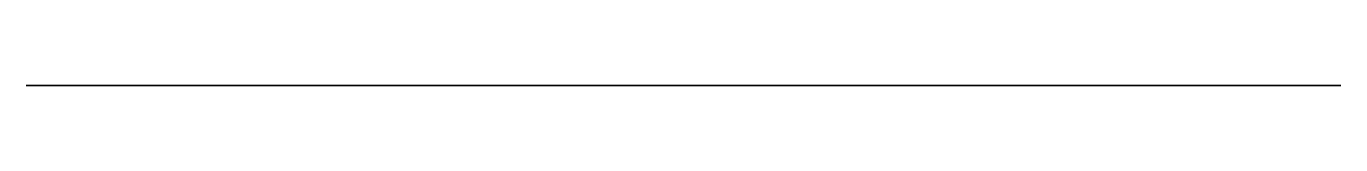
# Model space of a CAD drawing. Header units: millimetres. Extents: x 131.7 to 150.6, y 0 to 0.
import ezdxf

# ---------------------------------------------------------------- set-up
doc = ezdxf.new("R2010")
doc.units = ezdxf.units.MM
doc.layers.get('0').update_dxf_attribs({"color": 194, "true_color": 0x551cb1})

msp = doc.modelspace()

# ---------------------------------------------------------------- linework, layer by layer
at = {"color": 173, "true_color": 0x5858e1}
msp.add_polyline3d([(149.323, 0, 118.418), (149.491, 0, 118.192), (149.648, 0, 117.96), (149.796, 0, 117.721), (149.933, 0, 117.475), (150.058, 0, 117.222), (150.171, 0, 116.96), (150.272, 0, 116.691), (150.359, 0, 116.413), (150.452, 0, 116.051), (150.526, 0, 115.686), (150.579, 0, 115.319), (150.613, 0, 114.951), (150.627, 0, 114.583), (150.622, 0, 114.215), (150.598, 0, 113.849), (150.554, 0, 113.485), (150.491, 0, 113.123), (150.409, 0, 112.765), (150.308, 0, 112.412), (150.188, 0, 112.063), (150.05, 0, 111.721), (149.893, 0, 111.385), (149.717, 0, 111.057), (149.524, 0, 110.736), (149.313, 0, 110.427), (149.087, 0, 110.131), (148.847, 0, 109.849), (148.593, 0, 109.581), (148.326, 0, 109.327), (148.046, 0, 109.088), (147.754, 0, 108.865), (147.452, 0, 108.658), (147.139, 0, 108.466), (146.816, 0, 108.292), (146.483, 0, 108.134), (146.143, 0, 107.994), (145.794, 0, 107.872), (145.438, 0, 107.768), (145.076, 0, 107.684), (144.707, 0, 107.618), (144.707, 0, 107.12), (147.377, 0, 104.83), (147.406, 0, 104.803), (147.433, 0, 104.775), (147.458, 0, 104.746), (147.481, 0, 104.715), (147.502, 0, 104.683), (147.52, 0, 104.651), (147.537, 0, 104.618), (147.551, 0, 104.584), (147.562, 0, 104.549), (147.572, 0, 104.514), (147.58, 0, 104.478), (147.585, 0, 104.443), (147.589, 0, 104.407), (147.59, 0, 104.37), (147.589, 0, 104.334), (147.586, 0, 104.298), (147.581, 0, 104.263), (147.574, 0, 104.227), (147.565, 0, 104.193), (147.554, 0, 104.158), (147.541, 0, 104.124), (147.526, 0, 104.091), (147.509, 0, 104.059), (147.49, 0, 104.028), (147.469, 0, 103.998), (147.445, 0, 103.969), (147.42, 0, 103.941), (147.394, 0, 103.915), (147.365, 0, 103.89), (147.334, 0, 103.866), (147.301, 0, 103.845), (147.266, 0, 103.825), (145.329, 0, 102.79), (144.95, 0, 102.59), (144.764, 0, 102.486), (144.585, 0, 102.376), (144.5, 0, 102.318), (144.418, 0, 102.257), (144.34, 0, 102.193), (144.266, 0, 102.126), (144.197, 0, 102.056), (144.164, 0, 102.019), (144.133, 0, 101.981), (144.103, 0, 101.943), (144.075, 0, 101.903), (144.048, 0, 101.862), (144.023, 0, 101.82), (143.999, 0, 101.776), (143.978, 0, 101.732), (143.958, 0, 101.687), (143.939, 0, 101.641), (143.906, 0, 101.548), (143.88, 0, 101.452), (143.858, 0, 101.354), (143.841, 0, 101.254), (143.828, 0, 101.152), (143.819, 0, 101.049), (143.81, 0, 100.839), (143.809, 0, 100.627), (143.817, 0, 100.2), (143.984, 0, 96.344), (144.326, 0, 92.488), (145.228, 0, 84.79), (146.849, 0, 70.881), (149.791, 0, 70.881), (149.791, 0, -0.252), (131.727, 0, -0.252), (131.727, 0, 129.486), (140.588, 0, 129.465), (140.834, 0, 128.598), (141.132, 0, 127.747), (141.48, 0, 126.916), (141.879, 0, 126.107), (142.328, 0, 125.322), (142.825, 0, 124.563), (143.367, 0, 123.836), (143.951, 0, 123.144), (144.259, 0, 122.816), (144.582, 0, 122.503), (145.262, 0, 121.914), (146.692, 0, 120.814), (147.406, 0, 120.267), (148.095, 0, 119.697), (148.424, 0, 119.398), (148.74, 0, 119.087), (149.04, 0, 118.761)], close=True, dxfattribs=at)

doc.saveas('drawing.dxf')
